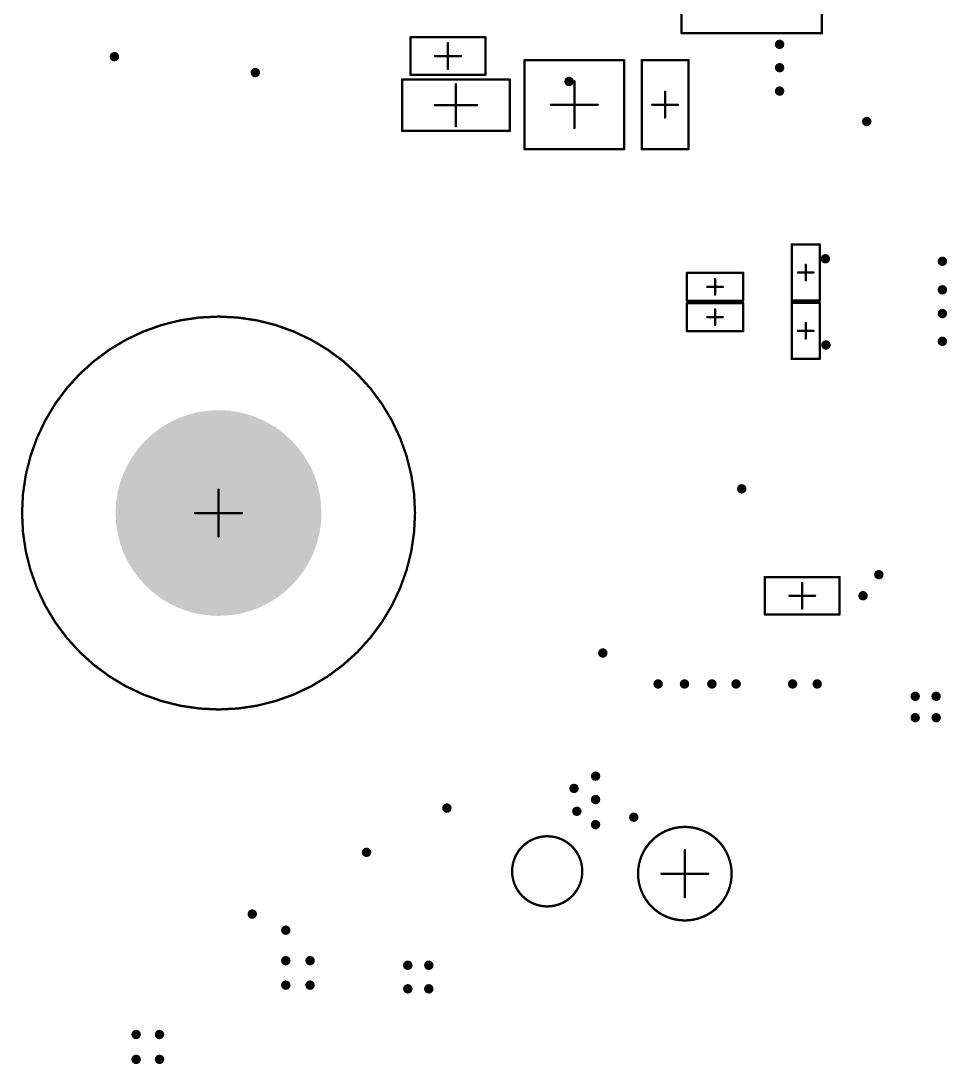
# Model space of a CAD drawing. Header units: inches. Extents: x -0.46 to 4.93, y -0.49 to 6.86.
# Drawn here: x 3.324 to 4.104, y 3.388 to 4.266 of the extents above; entities that cross this region are included whole.
import ezdxf

# ---------------------------------------------------------------- set-up
doc = ezdxf.new("R2010")
doc.units = ezdxf.units.IN
doc.header["$MEASUREMENT"] = 0
for name, color, linetype in [('Pad Holes', 156, 'Continuous'), ('Top Courtyard', 56, 'Continuous'), ('Via Holes', 16, 'Continuous')]:
    doc.layers.add(name, color=color, linetype=linetype)

# ---------------------------------------------------------------- blocks, each defined once
blk = doc.blocks.new('RESC0402_1005__L_126')
at = {"layer": 'Top Courtyard'}
for points in [[(-0.0315, -0.01575, 0.00197, 0.00197, 0), (-0.0315, 0.01575, 0.00197, 0.00197, 0)], [(-0.0315, 0.01575, 0.00197, 0.00197, 0), (0.0315, 0.01575, 0.00197, 0.00197, 0)], [(0, -0.01083, 0.00197, 0.00197, 0), (0, 0.01083, 0.00197, 0.00197, 0)], [(0.0315, -0.01575, 0.00197, 0.00197, 0), (0.0315, 0.01575, 0.00197, 0.00197, 0)], [(-0.01083, 0, 0.00197, 0.00197, 0), (0.01083, 0, 0.00197, 0.00197, 0)], [(-0.0315, -0.01575, 0.00197, 0.00197, 0), (0.0315, -0.01575, 0.00197, 0.00197, 0)]]:
    blk.add_lwpolyline(points, format="xyseb", dxfattribs=at)
for points in [[(-0.03199, 0.01575, 0.000984, 0.000984, 1), (-0.031, 0.01575, 0.000984, 0.000984, 1)], [(-0.03199, 0.01575, 0.000984, 0.000984, 1), (-0.031, 0.01575, 0.000984, 0.000984, 1)], [(-0.00049, 0.01083, 0.000984, 0.000984, 1), (0.00049, 0.01083, 0.000984, 0.000984, 1)], [(0.031, 0.01575, 0.000984, 0.000984, 1), (0.03199, 0.01575, 0.000984, 0.000984, 1)], [(0.031, 0.01575, 0.000984, 0.000984, 1), (0.03199, 0.01575, 0.000984, 0.000984, 1)], [(-0.01132, 0, 0.000984, 0.000984, 1), (-0.01033, 0, 0.000984, 0.000984, 1)], [(0.01033, 0, 0.000984, 0.000984, 1), (0.01132, 0, 0.000984, 0.000984, 1)], [(-0.03199, -0.01575, 0.000984, 0.000984, 1), (-0.031, -0.01575, 0.000984, 0.000984, 1)], [(-0.03199, -0.01575, 0.000984, 0.000984, 1), (-0.031, -0.01575, 0.000984, 0.000984, 1)], [(-0.00049, -0.01083, 0.000984, 0.000984, 1), (0.00049, -0.01083, 0.000984, 0.000984, 1)], [(0.031, -0.01575, 0.000984, 0.000984, 1), (0.03199, -0.01575, 0.000984, 0.000984, 1)], [(0.031, -0.01575, 0.000984, 0.000984, 1), (0.03199, -0.01575, 0.000984, 0.000984, 1)]]:
    blk.add_lwpolyline(points, format="xyseb", close=True, dxfattribs=at)
blk = doc.blocks.new('MPS_QFN_12_V_396')
at = {"layer": 'Top Courtyard'}
for points in [[(0.05906, 0.05906, 0.00197, 0.00197, 0), (-0.05906, 0.05906, 0.00197, 0.00197, 0)], [(-0.05906, -0.05906, 0.00197, 0.00197, 0), (-0.05906, 0.05906, 0.00197, 0.00197, 0)], [(0.05905, -0.05906, 0.00197, 0.00197, 0), (0.05906, 0.05906, 0.00197, 0.00197, 0)], [(0, -0.01969, 0.00394, 0.00394, 0), (0, 0.01969, 0.00394, 0.00394, 0)], [(0.01969, 0, 0.00394, 0.00394, 0), (-0.01969, 0, 0.00394, 0.00394, 0)], [(0.05905, -0.05906, 0.00197, 0.00197, 0), (-0.05906, -0.05906, 0.00197, 0.00197, 0)]]:
    blk.add_lwpolyline(points, format="xyseb", dxfattribs=at)
for points in [[(-0.05955, 0.05906, 0.000984, 0.000984, 1), (-0.05856, 0.05906, 0.000984, 0.000984, 1)], [(-0.05955, 0.05906, 0.000984, 0.000984, 1), (-0.05856, 0.05906, 0.000984, 0.000984, 1)], [(0.05856, 0.05906, 0.000984, 0.000984, 1), (0.05955, 0.05906, 0.000984, 0.000984, 1)], [(0.05856, 0.05906, 0.000984, 0.000984, 1), (0.05955, 0.05906, 0.000984, 0.000984, 1)], [(-0.00098, 0.01969, 0.00197, 0.00197, 1), (0.00098, 0.01969, 0.00197, 0.00197, 1)], [(-0.02067, 0, 0.00197, 0.00197, 1), (-0.0187, 0, 0.00197, 0.00197, 1)], [(0.0187, 0, 0.00197, 0.00197, 1), (0.02067, 0, 0.00197, 0.00197, 1)], [(-0.00098, -0.01969, 0.00197, 0.00197, 1), (0.00098, -0.01969, 0.00197, 0.00197, 1)], [(-0.05955, -0.05906, 0.000984, 0.000984, 1), (-0.05856, -0.05906, 0.000984, 0.000984, 1)], [(-0.05955, -0.05906, 0.000984, 0.000984, 1), (-0.05856, -0.05906, 0.000984, 0.000984, 1)], [(0.05856, -0.05906, 0.000984, 0.000984, 1), (0.05955, -0.05906, 0.000984, 0.000984, 1)], [(0.05856, -0.05906, 0.000984, 0.000984, 1), (0.05955, -0.05906, 0.000984, 0.000984, 1)]]:
    blk.add_lwpolyline(points, format="xyseb", close=True, dxfattribs=at)
blk = doc.blocks.new('RESC0201_0603__L_455')
at = {"layer": 'Top Courtyard'}
for points in [[(-0.02362, -0.01181, 0.00197, 0.00197, 0), (-0.02362, 0.01181, 0.00197, 0.00197, 0)], [(0.02362, 0.01181, 0.00197, 0.00197, 0), (-0.02362, 0.01181, 0.00197, 0.00197, 0)], [(0.02362, -0.01181, 0.00197, 0.00197, 0), (0.02362, 0.01181, 0.00197, 0.00197, 0)], [(0.0065, 0, 0.00197, 0.00197, 0), (-0.0065, 0, 0.00197, 0.00197, 0)], [(0, -0.0065, 0.00197, 0.00197, 0), (0, 0.0065, 0.00197, 0.00197, 0)], [(0.02362, -0.01181, 0.00197, 0.00197, 0), (-0.02362, -0.01181, 0.00197, 0.00197, 0)]]:
    blk.add_lwpolyline(points, format="xyseb", dxfattribs=at)
for points in [[(-0.02411, 0.01181, 0.000984, 0.000984, 1), (-0.02313, 0.01181, 0.000984, 0.000984, 1)], [(-0.02411, 0.01181, 0.000984, 0.000984, 1), (-0.02313, 0.01181, 0.000984, 0.000984, 1)], [(0.02313, 0.01181, 0.000984, 0.000984, 1), (0.02411, 0.01181, 0.000984, 0.000984, 1)], [(0.02313, 0.01181, 0.000984, 0.000984, 1), (0.02411, 0.01181, 0.000984, 0.000984, 1)], [(-0.00699, 0, 0.000984, 0.000984, 1), (-0.006, 0, 0.000984, 0.000984, 1)], [(-0.00049, 0.0065, 0.000984, 0.000984, 1), (0.00049, 0.0065, 0.000984, 0.000984, 1)], [(0.006, 0, 0.000984, 0.000984, 1), (0.00699, 0, 0.000984, 0.000984, 1)], [(-0.00049, -0.0065, 0.000984, 0.000984, 1), (0.00049, -0.0065, 0.000984, 0.000984, 1)], [(-0.02411, -0.01181, 0.000984, 0.000984, 1), (-0.02313, -0.01181, 0.000984, 0.000984, 1)], [(-0.02411, -0.01181, 0.000984, 0.000984, 1), (-0.02313, -0.01181, 0.000984, 0.000984, 1)], [(0.02313, -0.01181, 0.000984, 0.000984, 1), (0.02411, -0.01181, 0.000984, 0.000984, 1)], [(0.02313, -0.01181, 0.000984, 0.000984, 1), (0.02411, -0.01181, 0.000984, 0.000984, 1)]]:
    blk.add_lwpolyline(points, format="xyseb", close=True, dxfattribs=at)
blk = doc.blocks.new('RESC0201_0603__L_456')
at = {"layer": 'Top Courtyard'}
for points in [[(-0.02362, 0.01181, 0.00197, 0.00197, 0), (-0.02362, -0.01181, 0.00197, 0.00197, 0)], [(-0.02362, 0.01181, 0.00197, 0.00197, 0), (0.02362, 0.01181, 0.00197, 0.00197, 0)], [(0.02362, 0.01181, 0.00197, 0.00197, 0), (0.02362, -0.01181, 0.00197, 0.00197, 0)], [(-0.0065, 0, 0.00197, 0.00197, 0), (0.0065, 0, 0.00197, 0.00197, 0)], [(0, 0.0065, 0.00197, 0.00197, 0), (0, -0.0065, 0.00197, 0.00197, 0)], [(-0.02362, -0.01181, 0.00197, 0.00197, 0), (0.02362, -0.01181, 0.00197, 0.00197, 0)]]:
    blk.add_lwpolyline(points, format="xyseb", dxfattribs=at)
for points in [[(-0.02411, 0.01181, 0.000984, 0.000984, 1), (-0.02313, 0.01181, 0.000984, 0.000984, 1)], [(-0.02411, 0.01181, 0.000984, 0.000984, 1), (-0.02313, 0.01181, 0.000984, 0.000984, 1)], [(0.02313, 0.01181, 0.000984, 0.000984, 1), (0.02411, 0.01181, 0.000984, 0.000984, 1)], [(0.02313, 0.01181, 0.000984, 0.000984, 1), (0.02411, 0.01181, 0.000984, 0.000984, 1)], [(-0.00699, 0, 0.000984, 0.000984, 1), (-0.006, 0, 0.000984, 0.000984, 1)], [(-0.00049, 0.0065, 0.000984, 0.000984, 1), (0.00049, 0.0065, 0.000984, 0.000984, 1)], [(0.006, 0, 0.000984, 0.000984, 1), (0.00699, 0, 0.000984, 0.000984, 1)], [(-0.00049, -0.0065, 0.000984, 0.000984, 1), (0.00049, -0.0065, 0.000984, 0.000984, 1)], [(-0.02411, -0.01181, 0.000984, 0.000984, 1), (-0.02313, -0.01181, 0.000984, 0.000984, 1)], [(-0.02411, -0.01181, 0.000984, 0.000984, 1), (-0.02313, -0.01181, 0.000984, 0.000984, 1)], [(0.02313, -0.01181, 0.000984, 0.000984, 1), (0.02411, -0.01181, 0.000984, 0.000984, 1)], [(0.02313, -0.01181, 0.000984, 0.000984, 1), (0.02411, -0.01181, 0.000984, 0.000984, 1)]]:
    blk.add_lwpolyline(points, format="xyseb", close=True, dxfattribs=at)
blk = doc.blocks.new('RESC0201_0603__L_468')
at = {"layer": 'Top Courtyard'}
for points in [[(-0.02362, -0.01181, 0.00197, 0.00197, 0), (-0.02362, 0.01181, 0.00197, 0.00197, 0)], [(-0.02362, 0.01181, 0.00197, 0.00197, 0), (0.02362, 0.01181, 0.00197, 0.00197, 0)], [(0.02362, -0.01181, 0.00197, 0.00197, 0), (0.02362, 0.01181, 0.00197, 0.00197, 0)], [(-0.0065, 0, 0.00197, 0.00197, 0), (0.0065, 0, 0.00197, 0.00197, 0)], [(0, -0.0065, 0.00197, 0.00197, 0), (0, 0.0065, 0.00197, 0.00197, 0)], [(-0.02362, -0.01181, 0.00197, 0.00197, 0), (0.02362, -0.01181, 0.00197, 0.00197, 0)]]:
    blk.add_lwpolyline(points, format="xyseb", dxfattribs=at)
for points in [[(-0.02411, 0.01181, 0.000984, 0.000984, 1), (-0.02313, 0.01181, 0.000984, 0.000984, 1)], [(-0.02411, 0.01181, 0.000984, 0.000984, 1), (-0.02313, 0.01181, 0.000984, 0.000984, 1)], [(0.02313, 0.01181, 0.000984, 0.000984, 1), (0.02411, 0.01181, 0.000984, 0.000984, 1)], [(0.02313, 0.01181, 0.000984, 0.000984, 1), (0.02411, 0.01181, 0.000984, 0.000984, 1)], [(-0.00699, 0, 0.000984, 0.000984, 1), (-0.006, 0, 0.000984, 0.000984, 1)], [(-0.00049, 0.0065, 0.000984, 0.000984, 1), (0.00049, 0.0065, 0.000984, 0.000984, 1)], [(0.006, 0, 0.000984, 0.000984, 1), (0.00699, 0, 0.000984, 0.000984, 1)], [(-0.00049, -0.0065, 0.000984, 0.000984, 1), (0.00049, -0.0065, 0.000984, 0.000984, 1)], [(-0.02411, -0.01181, 0.000984, 0.000984, 1), (-0.02313, -0.01181, 0.000984, 0.000984, 1)], [(-0.02411, -0.01181, 0.000984, 0.000984, 1), (-0.02313, -0.01181, 0.000984, 0.000984, 1)], [(0.02313, -0.01181, 0.000984, 0.000984, 1), (0.02411, -0.01181, 0.000984, 0.000984, 1)], [(0.02313, -0.01181, 0.000984, 0.000984, 1), (0.02411, -0.01181, 0.000984, 0.000984, 1)]]:
    blk.add_lwpolyline(points, format="xyseb", close=True, dxfattribs=at)
blk = doc.blocks.new('9774025360_533')
at = {"layer": 'Pad Holes'}
h = blk.add_hatch(color=7, dxfattribs=at)
edge = h.paths.add_edge_path()
edge.add_arc((0, 0), 0.08661, 0, 360)
at = {"layer": 'Top Courtyard'}
for points in [[(0.16535, 0, 0.00197, 0.00197, 1), (-0.16535, 0, 0.00197, 0.00197, 1)], [(-0.00049, 0.01969, 0.000984, 0.000984, 1), (0.00049, 0.01969, 0.000984, 0.000984, 1)], [(-0.16585, 0, 0.000984, 0.000984, 1), (-0.16486, 0, 0.000984, 0.000984, 1)], [(-0.02018, 0, 0.000984, 0.000984, 1), (-0.01919, 0, 0.000984, 0.000984, 1)], [(0.01919, 0, 0.000984, 0.000984, 1), (0.02018, 0, 0.000984, 0.000984, 1)], [(0.16486, 0, 0.000984, 0.000984, 1), (0.16585, 0, 0.000984, 0.000984, 1)], [(-0.00049, -0.01968, 0.000984, 0.000984, 1), (0.00049, -0.01968, 0.000984, 0.000984, 1)]]:
    blk.add_lwpolyline(points, format="xyseb", close=True, dxfattribs=at)
for points in [[(0, 0.01969, 0.00197, 0.00197, 0), (0, -0.01968, 0.00197, 0.00197, 0)], [(-0.01969, 0, 0.00197, 0.00197, 0), (0.01968, 0, 0.00197, 0.00197, 0)]]:
    blk.add_lwpolyline(points, format="xyseb", dxfattribs=at)
blk = doc.blocks.new('TP100_200_NS_614')
at = {"layer": 'Top Courtyard'}
for points in [[(0.03937, 0, 0.00197, 0.00197, 1), (-0.03937, 0, 0.00197, 0.00197, 1)], [(-0.00049, 0.01969, 0.000984, 0.000984, 1), (0.00049, 0.01969, 0.000984, 0.000984, 1)], [(-0.03986, 0, 0.000984, 0.000984, 1), (-0.03888, 0, 0.000984, 0.000984, 1)], [(-0.02018, 0, 0.000984, 0.000984, 1), (-0.01919, 0, 0.000984, 0.000984, 1)], [(0.01919, 0, 0.000984, 0.000984, 1), (0.02018, 0, 0.000984, 0.000984, 1)], [(0.03888, 0, 0.000984, 0.000984, 1), (0.03986, 0, 0.000984, 0.000984, 1)], [(-0.00049, -0.01968, 0.000984, 0.000984, 1), (0.00049, -0.01968, 0.000984, 0.000984, 1)]]:
    blk.add_lwpolyline(points, format="xyseb", close=True, dxfattribs=at)
for points in [[(0, 0.01969, 0.00197, 0.00197, 0), (0, -0.01968, 0.00197, 0.00197, 0)], [(-0.01968, 0, 0.00197, 0.00197, 0), (0.01969, 0, 0.00197, 0.00197, 0)]]:
    blk.add_lwpolyline(points, format="xyseb", dxfattribs=at)
blk = doc.blocks.new('TP_1___617')
at = {"layer": 'Top Courtyard'}
for points in [[(0.02953, 0, 0.00197, 0.00197, 1), (-0.02953, 0, 0.00197, 0.00197, 1)], [(-0.03002, 0, 0.000984, 0.000984, 1), (-0.02904, 0, 0.000984, 0.000984, 1)], [(0.02904, 0, 0.000984, 0.000984, 1), (0.03002, 0, 0.000984, 0.000984, 1)]]:
    blk.add_lwpolyline(points, format="xyseb", close=True, dxfattribs=at)
blk = doc.blocks.new('RESC0201_0603__L_628')
at = {"layer": 'Top Courtyard'}
for points in [[(-0.02362, 0.01181, 0.00197, 0.00197, 0), (-0.02362, -0.01181, 0.00197, 0.00197, 0)], [(-0.02362, 0.01181, 0.00197, 0.00197, 0), (0.02362, 0.01181, 0.00197, 0.00197, 0)], [(0.02362, -0.01181, 0.00197, 0.00197, 0), (0.02362, 0.01181, 0.00197, 0.00197, 0)], [(-0.0065, 0, 0.00197, 0.00197, 0), (0.0065, 0, 0.00197, 0.00197, 0)], [(0, -0.0065, 0.00197, 0.00197, 0), (0, 0.0065, 0.00197, 0.00197, 0)], [(-0.02362, -0.01181, 0.00197, 0.00197, 0), (0.02362, -0.01181, 0.00197, 0.00197, 0)]]:
    blk.add_lwpolyline(points, format="xyseb", dxfattribs=at)
for points in [[(-0.02411, 0.01181, 0.000984, 0.000984, 1), (-0.02313, 0.01181, 0.000984, 0.000984, 1)], [(-0.02411, 0.01181, 0.000984, 0.000984, 1), (-0.02313, 0.01181, 0.000984, 0.000984, 1)], [(0.02313, 0.01181, 0.000984, 0.000984, 1), (0.02411, 0.01181, 0.000984, 0.000984, 1)], [(0.02313, 0.01181, 0.000984, 0.000984, 1), (0.02411, 0.01181, 0.000984, 0.000984, 1)], [(-0.00699, 0, 0.000984, 0.000984, 1), (-0.006, 0, 0.000984, 0.000984, 1)], [(-0.00049, 0.0065, 0.000984, 0.000984, 1), (0.00049, 0.0065, 0.000984, 0.000984, 1)], [(0.006, 0, 0.000984, 0.000984, 1), (0.00699, 0, 0.000984, 0.000984, 1)], [(-0.00049, -0.0065, 0.000984, 0.000984, 1), (0.00049, -0.0065, 0.000984, 0.000984, 1)], [(-0.02411, -0.01181, 0.000984, 0.000984, 1), (-0.02313, -0.01181, 0.000984, 0.000984, 1)], [(-0.02411, -0.01181, 0.000984, 0.000984, 1), (-0.02313, -0.01181, 0.000984, 0.000984, 1)], [(0.02313, -0.01181, 0.000984, 0.000984, 1), (0.02411, -0.01181, 0.000984, 0.000984, 1)], [(0.02313, -0.01181, 0.000984, 0.000984, 1), (0.02411, -0.01181, 0.000984, 0.000984, 1)]]:
    blk.add_lwpolyline(points, format="xyseb", close=True, dxfattribs=at)
blk = doc.blocks.new('RESC0402_1005__N_663')
at = {"layer": 'Top Courtyard'}
for points in [[(-0.0374, 0.01969, 0.00197, 0.00197, 0), (-0.0374, -0.01968, 0.00197, 0.00197, 0)], [(-0.0374, 0.01969, 0.00197, 0.00197, 0), (0.0374, 0.01969, 0.00197, 0.00197, 0)], [(0.0374, 0.01969, 0.00197, 0.00197, 0), (0.0374, -0.01968, 0.00197, 0.00197, 0)], [(0, 0.01083, 0.00197, 0.00197, 0), (0, -0.01083, 0.00197, 0.00197, 0)], [(-0.01083, 0, 0.00197, 0.00197, 0), (0.01083, 0, 0.00197, 0.00197, 0)], [(-0.0374, -0.01968, 0.00197, 0.00197, 0), (0.0374, -0.01968, 0.00197, 0.00197, 0)]]:
    blk.add_lwpolyline(points, format="xyseb", dxfattribs=at)
for points in [[(-0.03789, 0.01969, 0.000984, 0.000984, 1), (-0.03691, 0.01969, 0.000984, 0.000984, 1)], [(-0.03789, 0.01969, 0.000984, 0.000984, 1), (-0.03691, 0.01969, 0.000984, 0.000984, 1)], [(0.03691, 0.01969, 0.000984, 0.000984, 1), (0.03789, 0.01969, 0.000984, 0.000984, 1)], [(0.03691, 0.01969, 0.000984, 0.000984, 1), (0.03789, 0.01969, 0.000984, 0.000984, 1)], [(-0.00049, 0.01083, 0.000984, 0.000984, 1), (0.00049, 0.01083, 0.000984, 0.000984, 1)], [(-0.01132, 0, 0.000984, 0.000984, 1), (-0.01033, 0, 0.000984, 0.000984, 1)], [(0.01033, 0, 0.000984, 0.000984, 1), (0.01132, 0, 0.000984, 0.000984, 1)], [(-0.00049, -0.01083, 0.000984, 0.000984, 1), (0.00049, -0.01083, 0.000984, 0.000984, 1)], [(-0.03789, -0.01968, 0.000984, 0.000984, 1), (-0.03691, -0.01968, 0.000984, 0.000984, 1)], [(-0.03789, -0.01968, 0.000984, 0.000984, 1), (-0.03691, -0.01968, 0.000984, 0.000984, 1)], [(0.03691, -0.01968, 0.000984, 0.000984, 1), (0.03789, -0.01968, 0.000984, 0.000984, 1)], [(0.03691, -0.01968, 0.000984, 0.000984, 1), (0.03789, -0.01968, 0.000984, 0.000984, 1)]]:
    blk.add_lwpolyline(points, format="xyseb", close=True, dxfattribs=at)
blk = doc.blocks.new('RESC0402_1005__L_668')
at = {"layer": 'Top Courtyard'}
for points in [[(-0.0315, -0.01575, 0.00197, 0.00197, 0), (-0.0315, 0.01575, 0.00197, 0.00197, 0)], [(-0.0315, 0.01575, 0.00197, 0.00197, 0), (0.0315, 0.01575, 0.00197, 0.00197, 0)], [(0, -0.01083, 0.00197, 0.00197, 0), (0, 0.01083, 0.00197, 0.00197, 0)], [(0.0315, -0.01575, 0.00197, 0.00197, 0), (0.0315, 0.01575, 0.00197, 0.00197, 0)], [(-0.01083, 0, 0.00197, 0.00197, 0), (0.01083, 0, 0.00197, 0.00197, 0)], [(-0.0315, -0.01575, 0.00197, 0.00197, 0), (0.0315, -0.01575, 0.00197, 0.00197, 0)]]:
    blk.add_lwpolyline(points, format="xyseb", dxfattribs=at)
for points in [[(-0.03199, 0.01575, 0.000984, 0.000984, 1), (-0.031, 0.01575, 0.000984, 0.000984, 1)], [(-0.03199, 0.01575, 0.000984, 0.000984, 1), (-0.031, 0.01575, 0.000984, 0.000984, 1)], [(-0.00049, 0.01083, 0.000984, 0.000984, 1), (0.00049, 0.01083, 0.000984, 0.000984, 1)], [(0.031, 0.01575, 0.000984, 0.000984, 1), (0.03199, 0.01575, 0.000984, 0.000984, 1)], [(0.031, 0.01575, 0.000984, 0.000984, 1), (0.03199, 0.01575, 0.000984, 0.000984, 1)], [(-0.01132, 0, 0.000984, 0.000984, 1), (-0.01033, 0, 0.000984, 0.000984, 1)], [(0.01034, 0, 0.000984, 0.000984, 1), (0.01132, 0, 0.000984, 0.000984, 1)], [(-0.03199, -0.01575, 0.000984, 0.000984, 1), (-0.031, -0.01575, 0.000984, 0.000984, 1)], [(-0.03199, -0.01575, 0.000984, 0.000984, 1), (-0.031, -0.01575, 0.000984, 0.000984, 1)], [(-0.00049, -0.01083, 0.000984, 0.000984, 1), (0.00049, -0.01083, 0.000984, 0.000984, 1)], [(0.031, -0.01575, 0.000984, 0.000984, 1), (0.03199, -0.01575, 0.000984, 0.000984, 1)], [(0.031, -0.01575, 0.000984, 0.000984, 1), (0.03199, -0.01575, 0.000984, 0.000984, 1)]]:
    blk.add_lwpolyline(points, format="xyseb", close=True, dxfattribs=at)
blk = doc.blocks.new('RE1C002UNTCL_754')
at = {"layer": 'Top Courtyard'}
for points in [[(-0.0374, 0.04193, 0.00197, 0.00197, 0), (-0.0374, -0.04193, 0.00197, 0.00197, 0)], [(-0.0374, 0.04193, 0.00197, 0.00197, 0), (0.0374, 0.04193, 0.00197, 0.00197, 0)], [(0.0374, 0.04193, 0.00197, 0.00197, 0), (0.0374, -0.04193, 0.00197, 0.00197, 0)], [(0, 0.01969, 0.00197, 0.00197, 0), (0, -0.01968, 0.00197, 0.00197, 0)], [(-0.01969, 0, 0.00197, 0.00197, 0), (0.01968, 0, 0.00197, 0.00197, 0)], [(-0.0374, -0.04193, 0.00197, 0.00197, 0), (0.0374, -0.04193, 0.00197, 0.00197, 0)]]:
    blk.add_lwpolyline(points, format="xyseb", dxfattribs=at)
for points in [[(-0.03789, 0.04193, 0.000984, 0.000984, 1), (-0.03691, 0.04193, 0.000984, 0.000984, 1)], [(-0.03789, 0.04193, 0.000984, 0.000984, 1), (-0.03691, 0.04193, 0.000984, 0.000984, 1)], [(0.03691, 0.04193, 0.000984, 0.000984, 1), (0.03789, 0.04193, 0.000984, 0.000984, 1)], [(0.03691, 0.04193, 0.000984, 0.000984, 1), (0.03789, 0.04193, 0.000984, 0.000984, 1)], [(-0.00049, 0.01969, 0.000984, 0.000984, 1), (0.00049, 0.01969, 0.000984, 0.000984, 1)], [(-0.02018, 0, 0.000984, 0.000984, 1), (-0.01919, 0, 0.000984, 0.000984, 1)], [(0.01919, 0, 0.000984, 0.000984, 1), (0.02018, 0, 0.000984, 0.000984, 1)], [(-0.00049, -0.01968, 0.000984, 0.000984, 1), (0.00049, -0.01968, 0.000984, 0.000984, 1)], [(-0.03789, -0.04193, 0.000984, 0.000984, 1), (-0.03691, -0.04193, 0.000984, 0.000984, 1)], [(-0.03789, -0.04193, 0.000984, 0.000984, 1), (-0.03691, -0.04193, 0.000984, 0.000984, 1)], [(0.03691, -0.04193, 0.000984, 0.000984, 1), (0.03789, -0.04193, 0.000984, 0.000984, 1)], [(0.03691, -0.04193, 0.000984, 0.000984, 1), (0.03789, -0.04193, 0.000984, 0.000984, 1)]]:
    blk.add_lwpolyline(points, format="xyseb", close=True, dxfattribs=at)
blk = doc.blocks.new('SML_D1__8W_805')
at = {"layer": 'Top Courtyard'}
for points in [[(0.04528, 0.02165, 0.00197, 0.00197, 0), (-0.04528, 0.02165, 0.00197, 0.00197, 0)], [(-0.04527, -0.02165, 0.00197, 0.00197, 0), (-0.04528, 0.02165, 0.00197, 0.00197, 0)], [(0, -0.01772, 0.00197, 0.00197, 0), (0, 0.01772, 0.00197, 0.00197, 0)], [(0.04528, 0.02165, 0.00197, 0.00197, 0), (0.04528, -0.02165, 0.00197, 0.00197, 0)], [(0.01772, 0, 0.00197, 0.00197, 0), (-0.01772, 0, 0.00197, 0.00197, 0)], [(0.04528, -0.02165, 0.00197, 0.00197, 0), (-0.04527, -0.02165, 0.00197, 0.00197, 0)]]:
    blk.add_lwpolyline(points, format="xyseb", dxfattribs=at)
for points in [[(-0.04577, 0.02165, 0.000984, 0.000984, 1), (-0.04478, 0.02165, 0.000984, 0.000984, 1)], [(-0.04577, 0.02165, 0.000984, 0.000984, 1), (-0.04478, 0.02165, 0.000984, 0.000984, 1)], [(-0.00049, 0.01772, 0.000984, 0.000984, 1), (0.00049, 0.01772, 0.000984, 0.000984, 1)], [(0.04478, 0.02165, 0.000984, 0.000984, 1), (0.04577, 0.02165, 0.000984, 0.000984, 1)], [(0.04478, 0.02165, 0.000984, 0.000984, 1), (0.04577, 0.02165, 0.000984, 0.000984, 1)], [(-0.01821, 0, 0.000984, 0.000984, 1), (-0.01722, 0, 0.000984, 0.000984, 1)], [(0.01723, 0, 0.000984, 0.000984, 1), (0.01821, 0, 0.000984, 0.000984, 1)], [(-0.00049, -0.01772, 0.000984, 0.000984, 1), (0.00049, -0.01772, 0.000984, 0.000984, 1)], [(-0.04577, -0.02165, 0.000984, 0.000984, 1), (-0.04478, -0.02165, 0.000984, 0.000984, 1)], [(-0.04577, -0.02165, 0.000984, 0.000984, 1), (-0.04478, -0.02165, 0.000984, 0.000984, 1)], [(0.04478, -0.02165, 0.000984, 0.000984, 1), (0.04577, -0.02165, 0.000984, 0.000984, 1)], [(0.04478, -0.02165, 0.000984, 0.000984, 1), (0.04577, -0.02165, 0.000984, 0.000984, 1)]]:
    blk.add_lwpolyline(points, format="xyseb", close=True, dxfattribs=at)

msp = doc.modelspace()

# ---------------------------------------------------------------- hatches: boundary and pattern name
at = {"layer": 'Via Holes'}
h = msp.add_hatch(color=7, dxfattribs=at)
edge = h.paths.add_edge_path()
edge.add_arc((3.96276, 4.24608), 0.004, 0, 360)
h = msp.add_hatch(color=7, dxfattribs=at)
edge = h.paths.add_edge_path()
edge.add_arc((3.40298, 4.23572), 0.004, 0, 360)
h = msp.add_hatch(color=7, dxfattribs=at)
edge = h.paths.add_edge_path()
edge.add_arc((3.52159, 4.22227), 0.004, 0, 360)
h = msp.add_hatch(color=7, dxfattribs=at)
edge = h.paths.add_edge_path()
edge.add_arc((3.96276, 4.2264), 0.004, 0, 360)
h = msp.add_hatch(color=7, dxfattribs=at)
edge = h.paths.add_edge_path()
edge.add_arc((3.7856, 4.21485), 0.004, 0, 360)
h = msp.add_hatch(color=7, dxfattribs=at)
edge = h.paths.add_edge_path()
edge.add_arc((3.96276, 4.20671), 0.004, 0, 360)
h = msp.add_hatch(color=7, dxfattribs=at)
edge = h.paths.add_edge_path()
edge.add_arc((4.0361, 4.18112), 0.004, 0, 360)
h = msp.add_hatch(color=7, dxfattribs=at)
edge = h.paths.add_edge_path()
edge.add_arc((4.00127, 4.06558), 0.004, 0, 360)
h = msp.add_hatch(color=7, dxfattribs=at)
edge = h.paths.add_edge_path()
edge.add_arc((4.09973, 4.06345), 0.004, 0, 360)
h = msp.add_hatch(color=7, dxfattribs=at)
edge = h.paths.add_edge_path()
edge.add_arc((4.09973, 4.03946), 0.004, 0, 360)
h = msp.add_hatch(color=7, dxfattribs=at)
edge = h.paths.add_edge_path()
edge.add_arc((4.09973, 4.01944), 0.004, 0, 360)
h = msp.add_hatch(color=7, dxfattribs=at)
edge = h.paths.add_edge_path()
edge.add_arc((4.00173, 3.993), 0.004, 0, 360)
h = msp.add_hatch(color=7, dxfattribs=at)
edge = h.paths.add_edge_path()
edge.add_arc((4.09973, 3.99608), 0.004, 0, 360)
h = msp.add_hatch(color=7, dxfattribs=at)
edge = h.paths.add_edge_path()
edge.add_arc((3.93088, 3.87192), 0.004, 0, 360)
h = msp.add_hatch(color=7, dxfattribs=at)
edge = h.paths.add_edge_path()
edge.add_arc((4.04626, 3.79968), 0.004, 0, 360)
h = msp.add_hatch(color=7, dxfattribs=at)
edge = h.paths.add_edge_path()
edge.add_arc((4.03295, 3.78196), 0.004, 0, 360)
h = msp.add_hatch(color=7, dxfattribs=at)
edge = h.paths.add_edge_path()
edge.add_arc((3.81399, 3.73374), 0.004, 0, 360)
h = msp.add_hatch(color=7, dxfattribs=at)
edge = h.paths.add_edge_path()
edge.add_arc((3.86051, 3.7077), 0.004, 0, 360)
h = msp.add_hatch(color=7, dxfattribs=at)
edge = h.paths.add_edge_path()
edge.add_arc((3.88271, 3.7077), 0.004, 0, 360)
h = msp.add_hatch(color=7, dxfattribs=at)
edge = h.paths.add_edge_path()
edge.add_arc((3.90575, 3.7077), 0.004, 0, 360)
h = msp.add_hatch(color=7, dxfattribs=at)
edge = h.paths.add_edge_path()
edge.add_arc((3.92618, 3.7077), 0.004, 0, 360)
h = msp.add_hatch(color=7, dxfattribs=at)
edge = h.paths.add_edge_path()
edge.add_arc((3.9737, 3.7077), 0.004, 0, 360)
h = msp.add_hatch(color=7, dxfattribs=at)
edge = h.paths.add_edge_path()
edge.add_arc((3.99438, 3.7077), 0.004, 0, 360)
h = msp.add_hatch(color=7, dxfattribs=at)
edge = h.paths.add_edge_path()
edge.add_arc((4.07688, 3.69728), 0.004, 0, 360)
h = msp.add_hatch(color=7, dxfattribs=at)
edge = h.paths.add_edge_path()
edge.add_arc((4.09443, 3.69728), 0.004, 0, 360)
h = msp.add_hatch(color=7, dxfattribs=at)
edge = h.paths.add_edge_path()
edge.add_arc((4.07688, 3.67928), 0.004, 0, 360)
h = msp.add_hatch(color=7, dxfattribs=at)
edge = h.paths.add_edge_path()
edge.add_arc((4.09451, 3.67928), 0.004, 0, 360)
h = msp.add_hatch(color=7, dxfattribs=at)
edge = h.paths.add_edge_path()
edge.add_arc((3.8079, 3.63007), 0.004, 0, 360)
h = msp.add_hatch(color=7, dxfattribs=at)
edge = h.paths.add_edge_path()
edge.add_arc((3.78972, 3.61976), 0.004, 0, 360)
h = msp.add_hatch(color=7, dxfattribs=at)
edge = h.paths.add_edge_path()
edge.add_arc((3.8079, 3.61038), 0.004, 0, 360)
h = msp.add_hatch(color=7, dxfattribs=at)
edge = h.paths.add_edge_path()
edge.add_arc((3.68276, 3.6032), 0.004, 0, 360)
h = msp.add_hatch(color=7, dxfattribs=at)
edge = h.paths.add_edge_path()
edge.add_arc((3.79215, 3.60054), 0.004, 0, 360)
h = msp.add_hatch(color=7, dxfattribs=at)
edge = h.paths.add_edge_path()
edge.add_arc((3.8079, 3.58929), 0.004, 0, 360)
h = msp.add_hatch(color=7, dxfattribs=at)
edge = h.paths.add_edge_path()
edge.add_arc((3.84003, 3.59549), 0.004, 0, 360)
h = msp.add_hatch(color=7, dxfattribs=at)
edge = h.paths.add_edge_path()
edge.add_arc((3.61516, 3.56596), 0.004, 0, 360)
h = msp.add_hatch(color=7, dxfattribs=at)
edge = h.paths.add_edge_path()
edge.add_arc((3.519, 3.514), 0.004, 0, 360)
h = msp.add_hatch(color=7, dxfattribs=at)
edge = h.paths.add_edge_path()
edge.add_arc((3.5472, 3.50045), 0.004, 0, 360)
h = msp.add_hatch(color=7, dxfattribs=at)
edge = h.paths.add_edge_path()
edge.add_arc((3.5472, 3.47479), 0.004, 0, 360)
h = msp.add_hatch(color=7, dxfattribs=at)
edge = h.paths.add_edge_path()
edge.add_arc((3.56762, 3.47479), 0.004, 0, 360)
h = msp.add_hatch(color=7, dxfattribs=at)
edge = h.paths.add_edge_path()
edge.add_arc((3.64989, 3.47092), 0.004, 0, 360)
h = msp.add_hatch(color=7, dxfattribs=at)
edge = h.paths.add_edge_path()
edge.add_arc((3.66753, 3.47092), 0.004, 0, 360)
h = msp.add_hatch(color=7, dxfattribs=at)
edge = h.paths.add_edge_path()
edge.add_arc((3.5472, 3.45419), 0.004, 0, 360)
h = msp.add_hatch(color=7, dxfattribs=at)
edge = h.paths.add_edge_path()
edge.add_arc((3.56762, 3.45419), 0.004, 0, 360)
h = msp.add_hatch(color=7, dxfattribs=at)
edge = h.paths.add_edge_path()
edge.add_arc((3.64989, 3.45107), 0.004, 0, 360)
h = msp.add_hatch(color=7, dxfattribs=at)
edge = h.paths.add_edge_path()
edge.add_arc((3.66753, 3.45107), 0.004, 0, 360)
h = msp.add_hatch(color=7, dxfattribs=at)
edge = h.paths.add_edge_path()
edge.add_arc((3.42126, 3.41265), 0.004, 0, 360)
h = msp.add_hatch(color=7, dxfattribs=at)
edge = h.paths.add_edge_path()
edge.add_arc((3.44095, 3.41265), 0.004, 0, 360)
h = msp.add_hatch(color=7, dxfattribs=at)
edge = h.paths.add_edge_path()
edge.add_arc((3.42126, 3.39169), 0.004, 0, 360)
h = msp.add_hatch(color=7, dxfattribs=at)
edge = h.paths.add_edge_path()
edge.add_arc((3.44095, 3.39169), 0.004, 0, 360)

# ---------------------------------------------------------------- block references
for name, p, rotation in [('MPS_QFN_12_V_396', (3.93934, 4.3145), 270), ('RE1C002UNTCL_754', (3.79003, 4.19527), 90), ('RESC0402_1005__N_663', (3.86641, 4.19527), 90), ('SML_D1__8W_805', (3.69037, 4.19483), 180), ('RESC0201_0603__L_455', (3.98473, 4.05396), 270), ('RESC0201_0603__L_456', (3.98473, 4.00494), 90), ('9774025360_533', (3.49061, 3.85156), 90), ('TP100_200_NS_614', (3.883, 3.548), 90), ('TP_1___617', (3.76719, 3.54998), 90)]:
    msp.add_blockref(name, p, dxfattribs=dict(rotation=rotation))
for name, p in [('RESC0402_1005__L_668', (3.68365, 4.23624)), ('RESC0201_0603__L_468', (3.9084, 4.04191)), ('RESC0201_0603__L_628', (3.9084, 4.01651)), ('RESC0402_1005__L_126', (3.98178, 3.78196))]:
    msp.add_blockref(name, p)

doc.saveas('drawing.dxf')
